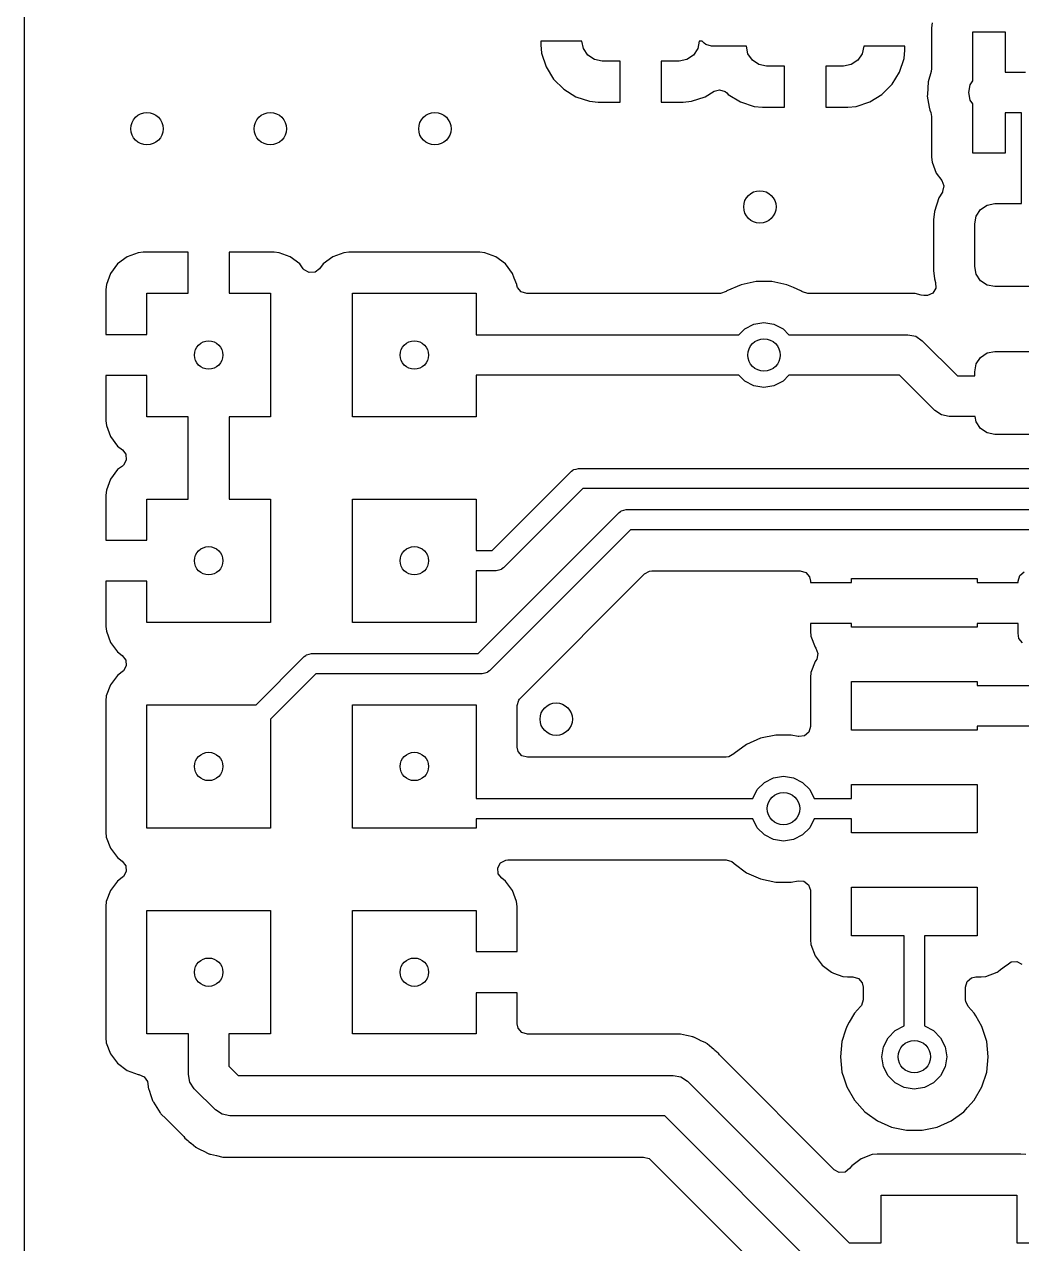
# Model space of a CAD drawing. Extents: x 6.2 to 8.58, y -5.58 to -4.
# Drawn here: x 6.2 to 6.685, y -5.282 to -4.689 of the extents above; entities that cross this region are included whole.
import ezdxf

# ---------------------------------------------------------------- set-up
doc = ezdxf.new("R2010")
doc.units = 0
doc.header["$MEASUREMENT"] = 0
doc.layers.add('BLACK', color=7, linetype='CONTINUOUS')

msp = doc.modelspace()

# ---------------------------------------------------------------- linework, layer by layer
at = {"layer": 'BLACK', "linetype": 'CONTINUOUS'}
for p, q in [((6.20041, -4.6974), (6.20041, -4.00537)), ((6.64177, -4.68854), (6.64152, -4.69092)), ((6.64152, -4.69092), (6.64152, -4.71069)), ((6.66154, -4.71677), (6.66154, -4.69283)), ((6.66154, -4.69283), (6.67728, -4.69283)), ((6.67728, -4.69283), (6.67728, -4.71252)), ((6.20041, -5.18192), (6.20041, -4.6974)), ((6.47149, -4.6974), (6.45146, -4.6974)), ((6.45146, -4.6974), (6.45146, -4.69923)), ((6.45146, -4.69923), (6.45187, -4.70332)), ((6.47221, -4.70101), (6.47149, -4.6974)), ((6.52851, -4.6974), (6.52779, -4.70101)), ((6.52988, -4.6974), (6.52851, -4.6974)), ((6.53093, -4.69845), (6.52988, -4.6974)), ((6.53175, -4.69911), (6.53093, -4.69845)), ((6.53444, -4.6999), (6.53175, -4.69911)), ((6.55149, -4.6999), (6.53444, -4.6999)), ((6.55221, -4.70351), (6.55149, -4.6999)), ((6.60851, -4.6999), (6.60779, -4.70351)), ((6.62854, -4.6999), (6.60851, -4.6999)), ((6.62854, -4.70173), (6.62854, -4.6999)), ((6.45187, -4.70332), (6.45187, -4.70332)), ((6.45187, -4.70332), (6.45407, -4.70994)), ((6.47434, -4.7042), (6.47221, -4.70101)), ((6.47753, -4.70634), (6.47434, -4.7042)), ((6.52566, -4.7042), (6.52247, -4.70634)), ((6.52779, -4.70101), (6.52566, -4.7042)), ((6.55434, -4.7067), (6.55221, -4.70351)), ((6.60779, -4.70351), (6.60566, -4.7067)), ((6.62593, -4.71244), (6.62813, -4.70582)), ((6.62813, -4.70582), (6.62854, -4.70173)), ((6.62813, -4.70582), (6.62813, -4.70582)), ((6.62854, -4.70173), (6.62854, -4.70173)), ((6.45407, -4.70994), (6.45773, -4.71588)), ((6.4813, -4.70709), (6.47753, -4.70634)), ((6.49, -4.70709), (6.4813, -4.70709)), ((6.49, -4.72709), (6.49, -4.70709)), ((6.5187, -4.70709), (6.51, -4.70709)), ((6.51, -4.70709), (6.51, -4.72709)), ((6.52247, -4.70634), (6.5187, -4.70709)), ((6.55753, -4.70884), (6.55434, -4.7067)), ((6.5613, -4.70959), (6.55753, -4.70884)), ((6.57, -4.70959), (6.5613, -4.70959)), ((6.57, -4.72959), (6.57, -4.70959)), ((6.5987, -4.70959), (6.59, -4.70959)), ((6.59, -4.70959), (6.59, -4.72959)), ((6.60247, -4.70884), (6.5987, -4.70959)), ((6.60566, -4.7067), (6.60247, -4.70884)), ((6.64152, -4.71069), (6.64131, -4.71211)), ((6.45773, -4.71588), (6.45773, -4.71588)), ((6.45773, -4.71588), (6.46266, -4.72081)), ((6.62227, -4.71838), (6.62593, -4.71244)), ((6.6398, -4.71714), (6.63944, -4.72331)), ((6.64131, -4.71211), (6.6398, -4.71714)), ((6.66032, -4.7186), (6.66154, -4.71677)), ((6.67728, -4.71252), (6.68713, -4.71252)), ((6.46266, -4.72081), (6.46266, -4.72081)), ((6.46266, -4.72081), (6.4686, -4.72447)), ((6.5314, -4.72447), (6.53575, -4.72179)), ((6.53575, -4.72179), (6.53844, -4.72106)), ((6.53844, -4.72106), (6.54111, -4.72189)), ((6.54111, -4.72189), (6.54186, -4.72251)), ((6.54186, -4.72251), (6.54266, -4.72331)), ((6.54266, -4.72331), (6.5486, -4.72697)), ((6.6114, -4.72697), (6.61734, -4.72331)), ((6.61734, -4.72331), (6.62227, -4.71838)), ((6.61734, -4.72331), (6.61734, -4.72331)), ((6.62227, -4.71838), (6.62227, -4.71838)), ((6.63944, -4.72331), (6.63939, -4.72411)), ((6.65957, -4.72236), (6.66032, -4.7186)), ((6.66032, -4.72613), (6.65957, -4.72236)), ((6.4686, -4.72447), (6.47522, -4.72667)), ((6.47522, -4.72667), (6.47522, -4.72667)), ((6.47522, -4.72667), (6.47931, -4.72709)), ((6.47931, -4.72709), (6.47931, -4.72709)), ((6.47931, -4.72709), (6.49, -4.72709)), ((6.51, -4.72709), (6.52069, -4.72709)), ((6.52069, -4.72709), (6.52478, -4.72667)), ((6.52069, -4.72709), (6.52069, -4.72709)), ((6.52478, -4.72667), (6.5314, -4.72447)), ((6.52478, -4.72667), (6.52478, -4.72667)), ((6.5486, -4.72697), (6.55522, -4.72917)), ((6.55522, -4.72917), (6.55522, -4.72917)), ((6.55522, -4.72917), (6.55931, -4.72959)), ((6.60069, -4.72959), (6.60478, -4.72917)), ((6.60478, -4.72917), (6.6114, -4.72697)), ((6.60478, -4.72917), (6.60478, -4.72917)), ((6.63939, -4.72411), (6.64036, -4.72959)), ((6.66154, -4.72795), (6.66032, -4.72613)), ((6.66154, -4.75189), (6.66154, -4.72795)), ((6.55931, -4.72959), (6.55931, -4.72959)), ((6.55931, -4.72959), (6.57, -4.72959)), ((6.59, -4.72959), (6.60069, -4.72959)), ((6.60069, -4.72959), (6.60069, -4.72959)), ((6.64036, -4.72959), (6.64061, -4.73099)), ((6.64061, -4.73099), (6.64061, -4.73099)), ((6.64061, -4.73099), (6.64111, -4.73215)), ((6.64111, -4.73215), (6.64152, -4.73412)), ((6.64152, -4.73412), (6.64152, -4.75381)), ((6.68516, -4.7322), (6.67728, -4.7322)), ((6.67728, -4.7322), (6.67728, -4.75189)), ((6.68516, -4.755), (6.68516, -4.7322)), ((6.67728, -4.75189), (6.66154, -4.75189)), ((6.64152, -4.75381), (6.64177, -4.75619)), ((6.64177, -4.75619), (6.64177, -4.75619)), ((6.64177, -4.75619), (6.64378, -4.76158)), ((6.68516, -4.7764), (6.68516, -4.755)), ((6.68516, -4.755), (6.68516, -4.755)), ((6.64378, -4.76158), (6.64378, -4.76158)), ((6.64378, -4.76158), (6.64649, -4.76519)), ((6.64674, -4.77077), (6.64503, -4.77353)), ((6.64649, -4.76519), (6.64746, -4.76781)), ((6.64687, -4.77054), (6.64674, -4.77077)), ((6.64746, -4.76781), (6.64687, -4.77054)), ((6.64503, -4.77353), (6.64284, -4.78016)), ((6.66852, -4.77715), (6.67228, -4.7764)), ((6.67228, -4.7764), (6.68516, -4.7764)), ((6.64284, -4.78016), (6.64242, -4.78425)), ((6.64284, -4.78016), (6.64284, -4.78016)), ((6.66244, -4.78624), (6.66319, -4.78247)), ((6.66319, -4.78247), (6.66532, -4.77928)), ((6.66532, -4.77928), (6.66852, -4.77715)), ((6.64242, -4.78425), (6.64242, -4.8089)), ((6.66244, -4.80691), (6.66244, -4.78624)), ((6.2557, -4.80026), (6.25032, -4.80227)), ((6.25809, -4.8), (6.2557, -4.80026)), ((6.28, -4.8), (6.25809, -4.8)), ((6.28, -4.82), (6.28, -4.8)), ((6.32191, -4.8), (6.3, -4.8)), ((6.3, -4.8), (6.3, -4.82)), ((6.3243, -4.80026), (6.32191, -4.8)), ((6.32968, -4.80227), (6.3243, -4.80026)), ((6.3557, -4.80024), (6.35031, -4.80225)), ((6.35808, -4.79998), (6.3557, -4.80024)), ((6.3557, -4.80024), (6.3557, -4.80024)), ((6.35809, -4.79998), (6.35808, -4.79998)), ((6.42191, -4.79998), (6.35809, -4.79998)), ((6.42192, -4.79998), (6.42191, -4.79998)), ((6.4243, -4.80024), (6.42192, -4.79998)), ((6.42969, -4.80225), (6.4243, -4.80024)), ((6.4243, -4.80024), (6.4243, -4.80024)), ((6.24571, -4.80571), (6.24227, -4.81032)), ((6.25032, -4.80227), (6.24571, -4.80571)), ((6.25032, -4.80227), (6.25032, -4.80227)), ((6.33429, -4.80571), (6.32968, -4.80227)), ((6.33602, -4.80802), (6.33429, -4.80571)), ((6.3457, -4.8057), (6.34396, -4.80802)), ((6.35031, -4.80225), (6.3457, -4.8057)), ((6.35031, -4.80225), (6.35031, -4.80225)), ((6.4343, -4.8057), (6.42969, -4.80225)), ((6.42969, -4.80225), (6.42969, -4.80225)), ((6.43775, -4.81031), (6.4343, -4.8057)), ((6.24227, -4.81032), (6.24026, -4.8157)), ((6.24227, -4.81032), (6.24227, -4.81032)), ((6.33648, -4.80856), (6.33602, -4.80802)), ((6.33893, -4.8099), (6.33648, -4.80856)), ((6.34172, -4.8097), (6.33893, -4.8099)), ((6.34396, -4.80802), (6.34172, -4.8097)), ((6.43862, -4.81263), (6.43775, -4.81031)), ((6.43775, -4.81031), (6.43775, -4.81031)), ((6.43775, -4.81031), (6.43775, -4.81031)), ((6.64242, -4.8089), (6.64284, -4.81299)), ((6.66319, -4.81068), (6.66244, -4.80691)), ((6.66532, -4.81387), (6.66319, -4.81068)), ((6.24026, -4.8157), (6.24, -4.81809)), ((6.24, -4.81809), (6.24, -4.84)), ((6.43976, -4.8157), (6.43862, -4.81263)), ((6.43976, -4.81571), (6.43976, -4.8157)), ((6.43976, -4.8157), (6.43976, -4.8157)), ((6.43977, -4.81573), (6.43976, -4.81571)), ((6.43983, -4.816), (6.43977, -4.81573)), ((6.43984, -4.816), (6.43983, -4.816)), ((6.44018, -4.81724), (6.43984, -4.816)), ((6.44201, -4.81935), (6.44018, -4.81724)), ((6.54889, -4.8158), (6.54202, -4.81885)), ((6.55624, -4.81423), (6.54889, -4.8158)), ((6.56376, -4.81423), (6.55624, -4.81423)), ((6.57111, -4.8158), (6.56376, -4.81423)), ((6.57431, -4.81722), (6.57111, -4.8158)), ((6.57798, -4.81885), (6.57431, -4.81722)), ((6.64349, -4.81747), (6.64206, -4.81987)), ((6.64284, -4.81299), (6.6434, -4.81468)), ((6.6434, -4.81468), (6.64349, -4.81747)), ((6.66852, -4.816), (6.66532, -4.81387)), ((6.67228, -4.81675), (6.66852, -4.816)), ((6.70772, -4.81675), (6.67228, -4.81675)), ((6.26, -4.84), (6.26, -4.82)), ((6.26, -4.82), (6.28, -4.82)), ((6.3, -4.82), (6.32, -4.82)), ((6.32, -4.82), (6.32, -4.88)), ((6.36, -4.88), (6.36, -4.82)), ((6.36, -4.82), (6.42, -4.82)), ((6.42, -4.82), (6.42, -4.84016)), ((6.4447, -4.82014), (6.44201, -4.81935)), ((6.53864, -4.82014), (6.4447, -4.82014)), ((6.53892, -4.82013), (6.53864, -4.82014)), ((6.54155, -4.81919), (6.53892, -4.82013)), ((6.54202, -4.81885), (6.54155, -4.81919)), ((6.57845, -4.81919), (6.57798, -4.81885)), ((6.57868, -4.81935), (6.57845, -4.81919)), ((6.58136, -4.82014), (6.57868, -4.81935)), ((6.62953, -4.82014), (6.58136, -4.82014)), ((6.6296, -4.82014), (6.62953, -4.82014)), ((6.63262, -4.82005), (6.6296, -4.82014)), ((6.63291, -4.82007), (6.63262, -4.82005)), ((6.6332, -4.8201), (6.63291, -4.82007)), ((6.63291, -4.82007), (6.63291, -4.82007)), ((6.63349, -4.82014), (6.6332, -4.8201)), ((6.6332, -4.8201), (6.6332, -4.8201)), ((6.63643, -4.82083), (6.63349, -4.82014)), ((6.6365, -4.82085), (6.63643, -4.82083)), ((6.63769, -4.82109), (6.6365, -4.82085)), ((6.63956, -4.82112), (6.63769, -4.82109)), ((6.64206, -4.81987), (6.63956, -4.82112)), ((6.55074, -4.83726), (6.55513, -4.83502)), ((6.55513, -4.83502), (6.56, -4.83425)), ((6.56, -4.83425), (6.56487, -4.83502)), ((6.56487, -4.83502), (6.56926, -4.83726)), ((6.24, -4.84), (6.26, -4.84)), ((6.42, -4.84016), (6.43969, -4.84016)), ((6.43969, -4.84016), (6.54785, -4.84016)), ((6.54785, -4.84016), (6.55074, -4.83726)), ((6.56926, -4.83726), (6.57215, -4.84016)), ((6.57215, -4.84016), (6.63, -4.84016)), ((6.63, -4.84016), (6.63377, -4.84091)), ((6.63377, -4.84091), (6.63696, -4.84304)), ((6.63696, -4.84304), (6.65408, -4.86016)), ((6.66319, -4.85432), (6.66532, -4.85113)), ((6.66532, -4.85113), (6.66852, -4.849)), ((6.66852, -4.849), (6.67228, -4.84825)), ((6.67228, -4.84825), (6.70772, -4.84825)), ((6.43969, -4.85984), (6.42, -4.85984)), ((6.42, -4.85984), (6.42, -4.88)), ((6.54785, -4.85984), (6.43969, -4.85984)), ((6.55074, -4.86274), (6.54785, -4.85984)), ((6.57215, -4.85984), (6.56926, -4.86274)), ((6.62592, -4.85984), (6.57215, -4.85984)), ((6.64304, -4.87696), (6.62592, -4.85984)), ((6.66244, -4.85809), (6.66319, -4.85432)), ((6.66244, -4.86016), (6.66244, -4.85809)), ((6.24, -4.86), (6.24, -4.88191)), ((6.26, -4.86), (6.24, -4.86)), ((6.26, -4.88), (6.26, -4.86)), ((6.55513, -4.86498), (6.55074, -4.86274)), ((6.56, -4.86575), (6.55513, -4.86498)), ((6.56487, -4.86498), (6.56, -4.86575)), ((6.56926, -4.86274), (6.56487, -4.86498)), ((6.65408, -4.86016), (6.66244, -4.86016)), ((6.64623, -4.87909), (6.64304, -4.87696)), ((6.64304, -4.87696), (6.64304, -4.87696)), ((6.24, -4.88191), (6.24026, -4.88429)), ((6.28, -4.88), (6.26, -4.88)), ((6.28, -4.92), (6.28, -4.88)), ((6.32, -4.88), (6.3, -4.88)), ((6.3, -4.88), (6.3, -4.92)), ((6.42, -4.88), (6.36, -4.88)), ((6.65, -4.87984), (6.64623, -4.87909)), ((6.66266, -4.87984), (6.65, -4.87984)), ((6.66319, -4.88253), (6.66266, -4.87984)), ((6.66532, -4.88572), (6.66319, -4.88253)), ((6.24026, -4.88429), (6.24227, -4.88968)), ((6.66852, -4.88785), (6.66532, -4.88572)), ((6.67228, -4.8886), (6.66852, -4.88785)), ((6.70772, -4.8886), (6.67228, -4.8886)), ((6.24227, -4.88968), (6.24227, -4.88968)), ((6.24227, -4.88968), (6.24571, -4.89429)), ((6.24571, -4.89429), (6.24804, -4.89603)), ((6.24804, -4.89603), (6.24971, -4.89827)), ((6.24991, -4.90105), (6.24857, -4.90351)), ((6.24971, -4.89827), (6.24991, -4.90105)), ((6.24571, -4.90571), (6.24227, -4.91032)), ((6.24804, -4.90397), (6.24571, -4.90571)), ((6.24857, -4.90351), (6.24804, -4.90397)), ((6.4278, -4.94508), (6.46636, -4.90652)), ((6.46636, -4.90652), (6.46707, -4.90599)), ((6.46707, -4.90599), (6.46718, -4.90586)), ((6.46718, -4.90586), (6.46728, -4.90583)), ((6.46728, -4.90583), (6.46748, -4.90568)), ((6.46748, -4.90568), (6.46867, -4.90542)), ((6.46867, -4.90542), (6.46984, -4.90508)), ((6.46984, -4.90508), (6.74484, -4.90508)), ((6.24227, -4.91032), (6.24026, -4.9157)), ((6.24227, -4.91032), (6.24227, -4.91032)), ((6.24026, -4.9157), (6.24, -4.91809)), ((6.24, -4.91809), (6.24, -4.94)), ((6.47188, -4.91492), (6.43332, -4.95348)), ((6.74281, -4.91492), (6.47188, -4.91492)), ((6.26, -4.94), (6.26, -4.92)), ((6.26, -4.92), (6.28, -4.92)), ((6.3, -4.92), (6.32, -4.92)), ((6.32, -4.92), (6.32, -4.98)), ((6.36, -4.98), (6.36, -4.92)), ((6.36, -4.92), (6.42, -4.92)), ((6.42, -4.92), (6.42, -4.94508)), ((6.49186, -4.92542), (6.49303, -4.92508)), ((6.49303, -4.92508), (6.71484, -4.92508)), ((6.42099, -4.99508), (6.48955, -4.92652)), ((6.48955, -4.92652), (6.49026, -4.92599)), ((6.49026, -4.92599), (6.49037, -4.92586)), ((6.49037, -4.92586), (6.49047, -4.92583)), ((6.49047, -4.92583), (6.49067, -4.92568)), ((6.49067, -4.92568), (6.49186, -4.92542)), ((6.49507, -4.93492), (6.42651, -5.00348)), ((6.71281, -4.93492), (6.49507, -4.93492)), ((6.24, -4.94), (6.26, -4.94)), ((6.42, -4.94508), (6.4278, -4.94508)), ((6.43101, -4.95458), (6.42984, -4.95492)), ((6.4322, -4.95432), (6.43101, -4.95458)), ((6.4324, -4.95417), (6.4322, -4.95432)), ((6.4325, -4.95414), (6.4324, -4.95417)), ((6.43262, -4.95401), (6.4325, -4.95414)), ((6.43332, -4.95348), (6.43262, -4.95401)), ((6.26, -4.96), (6.24, -4.96)), ((6.24, -4.96), (6.24, -4.98191)), ((6.26, -4.98), (6.26, -4.96)), ((6.42984, -4.95492), (6.42, -4.95492)), ((6.42, -4.95492), (6.42, -4.98)), ((6.44158, -5.01672), (6.50191, -4.95639)), ((6.50191, -4.95639), (6.50436, -4.95505)), ((6.50436, -4.95505), (6.50542, -4.95494)), ((6.50542, -4.95494), (6.57763, -4.95494)), ((6.57763, -4.95494), (6.58031, -4.95573)), ((6.58031, -4.95573), (6.58214, -4.95784)), ((6.58214, -4.95784), (6.58259, -4.9599)), ((6.58259, -4.9599), (6.58259, -4.9605)), ((6.58259, -4.9605), (6.60259, -4.9605)), ((6.60259, -4.9605), (6.60259, -4.95869)), ((6.60259, -4.95869), (6.66361, -4.95869)), ((6.66361, -4.95869), (6.66361, -4.9605)), ((6.66361, -4.9605), (6.68361, -4.9605)), ((6.68361, -4.9599), (6.6844, -4.95722)), ((6.68361, -4.9605), (6.68361, -4.9599)), ((6.6844, -4.95722), (6.68651, -4.95539)), ((6.24, -4.98191), (6.24026, -4.98429)), ((6.24026, -4.98429), (6.24227, -4.98968)), ((6.32, -4.98), (6.26, -4.98)), ((6.42, -4.98), (6.36, -4.98)), ((6.60259, -4.9805), (6.58259, -4.9805)), ((6.58259, -4.9805), (6.58259, -4.98422)), ((6.58259, -4.98422), (6.58285, -4.98661)), ((6.60259, -4.98231), (6.60259, -4.9805)), ((6.66361, -4.98231), (6.60259, -4.98231)), ((6.68361, -4.9805), (6.66361, -4.9805)), ((6.66361, -4.9805), (6.66361, -4.98231)), ((6.68351, -4.98515), (6.68361, -4.98422)), ((6.68361, -4.98422), (6.68361, -4.9805)), ((6.68361, -4.98422), (6.68361, -4.98422)), ((6.24227, -4.98968), (6.24227, -4.98968)), ((6.24227, -4.98968), (6.24571, -4.99429)), ((6.58285, -4.98661), (6.58485, -4.99199)), ((6.68393, -4.98774), (6.68351, -4.98515)), ((6.68576, -4.98985), (6.68393, -4.98774)), ((6.24571, -4.99429), (6.24802, -4.99602)), ((6.24802, -4.99602), (6.2497, -4.99825)), ((6.33652, -4.99652), (6.33722, -4.99599)), ((6.33722, -4.99599), (6.33734, -4.99586)), ((6.33734, -4.99586), (6.33744, -4.99583)), ((6.33744, -4.99583), (6.33764, -4.99568)), ((6.33764, -4.99568), (6.33883, -4.99542)), ((6.33883, -4.99542), (6.34, -4.99508)), ((6.34, -4.99508), (6.42099, -4.99508)), ((6.58485, -4.99199), (6.58485, -4.99199)), ((6.58485, -4.99199), (6.58524, -4.99251)), ((6.58524, -4.99251), (6.58622, -4.99513)), ((6.58622, -4.99513), (6.58562, -4.99786)), ((6.2499, -5.00104), (6.24856, -5.0035)), ((6.2497, -4.99825), (6.2499, -5.00104)), ((6.31304, -5.02), (6.33652, -4.99652)), ((6.58484, -4.999), (6.58283, -5.00439)), ((6.58524, -4.99846), (6.58484, -4.999)), ((6.58484, -4.999), (6.58484, -4.999)), ((6.58562, -4.99786), (6.58524, -4.99846)), ((6.2457, -5.0057), (6.24225, -5.01031)), ((6.24802, -5.00396), (6.2457, -5.0057)), ((6.24856, -5.0035), (6.24802, -5.00396)), ((6.34204, -5.00492), (6.32, -5.02696)), ((6.42303, -5.00492), (6.34204, -5.00492)), ((6.4242, -5.00458), (6.42303, -5.00492)), ((6.42539, -5.00432), (6.4242, -5.00458)), ((6.42559, -5.00417), (6.42539, -5.00432)), ((6.42569, -5.00414), (6.42559, -5.00417)), ((6.42581, -5.00401), (6.42569, -5.00414)), ((6.42651, -5.00348), (6.42581, -5.00401)), ((6.58283, -5.00439), (6.58257, -5.00677)), ((6.58257, -5.00677), (6.58257, -5.03059)), ((6.58283, -5.00439), (6.58283, -5.00439)), ((6.24225, -5.01031), (6.24024, -5.0157)), ((6.24225, -5.01031), (6.24225, -5.01031)), ((6.60259, -5.03231), (6.60259, -5.00869)), ((6.60259, -5.00869), (6.66361, -5.00869)), ((6.66361, -5.00869), (6.66361, -5.01066)), ((6.66361, -5.01066), (6.6833, -5.01066)), ((6.6833, -5.01066), (6.6955, -5.01066)), ((6.24024, -5.0157), (6.23998, -5.01808)), ((6.23998, -5.01808), (6.23998, -5.08192)), ((6.24024, -5.0157), (6.24024, -5.0157)), ((6.44002, -5.02038), (6.44081, -5.0177)), ((6.44081, -5.0177), (6.44116, -5.01722)), ((6.44116, -5.01722), (6.44143, -5.01689)), ((6.44143, -5.01689), (6.44158, -5.01672)), ((6.26, -5.08), (6.26, -5.02)), ((6.26, -5.02), (6.31304, -5.02)), ((6.36, -5.08), (6.36, -5.02)), ((6.36, -5.02), (6.42, -5.02)), ((6.42, -5.02), (6.42, -5.06558)), ((6.44002, -5.0406), (6.44002, -5.02038)), ((6.32, -5.02696), (6.32, -5.08)), ((6.58257, -5.03059), (6.58178, -5.03327)), ((6.6833, -5.03034), (6.66361, -5.03034)), ((6.66361, -5.03034), (6.66361, -5.03231)), ((6.69143, -5.03034), (6.6833, -5.03034)), ((6.55839, -5.0363), (6.55152, -5.03935)), ((6.56574, -5.03473), (6.55839, -5.0363)), ((6.57326, -5.03473), (6.56574, -5.03473)), ((6.57658, -5.03544), (6.57326, -5.03473)), ((6.57326, -5.03473), (6.57326, -5.03473)), ((6.5769, -5.0355), (6.57658, -5.03544)), ((6.57967, -5.0351), (6.5769, -5.0355)), ((6.58178, -5.03327), (6.57967, -5.0351)), ((6.66361, -5.03231), (6.60259, -5.03231)), ((6.44047, -5.04266), (6.44002, -5.0406)), ((6.4423, -5.04477), (6.44047, -5.04266)), ((6.55152, -5.03935), (6.54543, -5.04377)), ((6.44498, -5.04556), (6.4423, -5.04477)), ((6.54162, -5.04556), (6.44498, -5.04556)), ((6.54292, -5.04538), (6.54162, -5.04556)), ((6.5453, -5.04392), (6.54292, -5.04538)), ((6.54543, -5.04377), (6.5453, -5.04392)), ((6.56463, -5.05552), (6.5695, -5.05475)), ((6.5695, -5.05475), (6.57437, -5.05552)), ((6.55455, -5.06558), (6.55676, -5.06124)), ((6.55676, -5.06124), (6.56024, -5.05776)), ((6.56024, -5.05776), (6.56463, -5.05552)), ((6.57437, -5.05552), (6.57876, -5.05776)), ((6.57876, -5.05776), (6.58224, -5.06124)), ((6.58224, -5.06124), (6.58445, -5.06558)), ((6.60259, -5.06558), (6.60259, -5.05869)), ((6.60259, -5.05869), (6.66361, -5.05869)), ((6.66361, -5.05869), (6.66361, -5.08231)), ((6.42, -5.06558), (6.55455, -5.06558)), ((6.58445, -5.06558), (6.60259, -5.06558)), ((6.55455, -5.07542), (6.42, -5.07542)), ((6.42, -5.07542), (6.42, -5.08)), ((6.55676, -5.07976), (6.55455, -5.07542)), ((6.58445, -5.07542), (6.58224, -5.07976)), ((6.60259, -5.07542), (6.58445, -5.07542)), ((6.60259, -5.08231), (6.60259, -5.07542)), ((6.23998, -5.08192), (6.24024, -5.0843)), ((6.24024, -5.0843), (6.24024, -5.0843)), ((6.24024, -5.0843), (6.24225, -5.08969)), ((6.32, -5.08), (6.26, -5.08)), ((6.42, -5.08), (6.36, -5.08)), ((6.56024, -5.08324), (6.55676, -5.07976)), ((6.56463, -5.08548), (6.56024, -5.08324)), ((6.57876, -5.08324), (6.57437, -5.08548)), ((6.58224, -5.07976), (6.57876, -5.08324)), ((6.66361, -5.08231), (6.60259, -5.08231)), ((6.24225, -5.08969), (6.24225, -5.08969)), ((6.24225, -5.08969), (6.2457, -5.0943)), ((6.5695, -5.08625), (6.56463, -5.08548)), ((6.57437, -5.08548), (6.5695, -5.08625)), ((6.2457, -5.0943), (6.24801, -5.09603)), ((6.24801, -5.09603), (6.24968, -5.09827)), ((6.43062, -5.09935), (6.43196, -5.09689)), ((6.43196, -5.09689), (6.43442, -5.09555)), ((6.43442, -5.09555), (6.43547, -5.09544)), ((6.43547, -5.09544), (6.54162, -5.09544)), ((6.54162, -5.09544), (6.5443, -5.09623)), ((6.5443, -5.09623), (6.5453, -5.09708)), ((6.24988, -5.10105), (6.24854, -5.10351)), ((6.24968, -5.09827), (6.24988, -5.10105)), ((6.43082, -5.10214), (6.43062, -5.09935)), ((6.4325, -5.10437), (6.43082, -5.10214)), ((6.5453, -5.09708), (6.54543, -5.09723)), ((6.54543, -5.09723), (6.55152, -5.10165)), ((6.55152, -5.10165), (6.55839, -5.1047)), ((6.2457, -5.1057), (6.24225, -5.11031)), ((6.24801, -5.10397), (6.2457, -5.1057)), ((6.24854, -5.10351), (6.24801, -5.10397)), ((6.43429, -5.10571), (6.4325, -5.10437)), ((6.43773, -5.11032), (6.43429, -5.10571)), ((6.55839, -5.1047), (6.56574, -5.10627)), ((6.56574, -5.10627), (6.57326, -5.10627)), ((6.57326, -5.10627), (6.57658, -5.10556)), ((6.57658, -5.10556), (6.57936, -5.10578)), ((6.57936, -5.10578), (6.58159, -5.10746)), ((6.58159, -5.10746), (6.58256, -5.11008)), ((6.60259, -5.13231), (6.60259, -5.10869)), ((6.60259, -5.10869), (6.66361, -5.10869)), ((6.66361, -5.10869), (6.66361, -5.13231)), ((6.24225, -5.11031), (6.24024, -5.1157)), ((6.24225, -5.11031), (6.24225, -5.11031)), ((6.43974, -5.1157), (6.43773, -5.11032)), ((6.43773, -5.11032), (6.43773, -5.11032)), ((6.58256, -5.11008), (6.58257, -5.11041)), ((6.58257, -5.11041), (6.58257, -5.13423)), ((6.24024, -5.1157), (6.23998, -5.11808)), ((6.23998, -5.11808), (6.23998, -5.18192)), ((6.24024, -5.1157), (6.24024, -5.1157)), ((6.26, -5.18), (6.26, -5.12)), ((6.26, -5.12), (6.32, -5.12)), ((6.32, -5.12), (6.32, -5.18)), ((6.36, -5.18), (6.36, -5.12)), ((6.36, -5.12), (6.42, -5.12)), ((6.42, -5.12), (6.42, -5.14)), ((6.44, -5.11809), (6.43974, -5.1157)), ((6.44, -5.14), (6.44, -5.11809)), ((6.44, -5.11809), (6.44, -5.11809)), ((6.62818, -5.13231), (6.60259, -5.13231)), ((6.62818, -5.1469), (6.62818, -5.13231)), ((6.66361, -5.13231), (6.63802, -5.13231)), ((6.63802, -5.13231), (6.63802, -5.1469)), ((6.58257, -5.13423), (6.58257, -5.13423)), ((6.58257, -5.13423), (6.58283, -5.13661)), ((6.58283, -5.13661), (6.58283, -5.13661)), ((6.58283, -5.13661), (6.58484, -5.142)), ((6.42, -5.14), (6.44, -5.14)), ((6.58484, -5.142), (6.58484, -5.142)), ((6.58484, -5.142), (6.58829, -5.14661)), ((6.58829, -5.14661), (6.5929, -5.15006)), ((6.5929, -5.15006), (6.5929, -5.15006)), ((6.5929, -5.15006), (6.5929, -5.15006)), ((6.5929, -5.15006), (6.59387, -5.15043)), ((6.62818, -5.17615), (6.62818, -5.1469)), ((6.62818, -5.1469), (6.62818, -5.1469)), ((6.63802, -5.1469), (6.63802, -5.17615)), ((6.66791, -5.15207), (6.67331, -5.15006)), ((6.67331, -5.15006), (6.67385, -5.14966)), ((6.67385, -5.14966), (6.67506, -5.14875)), ((6.67506, -5.14875), (6.67791, -5.14661)), ((6.67791, -5.14661), (6.67817, -5.14636)), ((6.67791, -5.14661), (6.67791, -5.14661)), ((6.67791, -5.14661), (6.67791, -5.14661)), ((6.67817, -5.14636), (6.67821, -5.14641)), ((6.67821, -5.14641), (6.68013, -5.14497)), ((6.68013, -5.14497), (6.68292, -5.14477)), ((6.68292, -5.14477), (6.68537, -5.14611)), ((6.59387, -5.15043), (6.59829, -5.15207)), ((6.59829, -5.15207), (6.59829, -5.15207)), ((6.59829, -5.15207), (6.60067, -5.15233)), ((6.60067, -5.15233), (6.60067, -5.15233)), ((6.60067, -5.15233), (6.60067, -5.15233)), ((6.60067, -5.15233), (6.6032, -5.15233)), ((6.6032, -5.15233), (6.60588, -5.15312)), ((6.60588, -5.15312), (6.60771, -5.15523)), ((6.60771, -5.15523), (6.60816, -5.15729)), ((6.65804, -5.15729), (6.65883, -5.15461)), ((6.65883, -5.15461), (6.66094, -5.15278)), ((6.66094, -5.15278), (6.663, -5.15233)), ((6.663, -5.15233), (6.66553, -5.15233)), ((6.66553, -5.15233), (6.66791, -5.15207)), ((6.66553, -5.15233), (6.66553, -5.15233)), ((6.66553, -5.15233), (6.66553, -5.15233)), ((6.66553, -5.15233), (6.66553, -5.15233)), ((6.66791, -5.15207), (6.66791, -5.15207)), ((6.66791, -5.15207), (6.66791, -5.15207)), ((6.44, -5.16), (6.42, -5.16)), ((6.42, -5.16), (6.42, -5.18)), ((6.44, -5.17518), (6.44, -5.16)), ((6.60816, -5.15729), (6.60816, -5.16344)), ((6.65804, -5.16344), (6.65804, -5.15729)), ((6.60689, -5.16676), (6.604, -5.16996)), ((6.60737, -5.16612), (6.60689, -5.16676)), ((6.60816, -5.16344), (6.60737, -5.16612)), ((6.65811, -5.16424), (6.65804, -5.16344)), ((6.65932, -5.16676), (6.65811, -5.16424)), ((6.6622, -5.16996), (6.65932, -5.16676)), ((6.604, -5.16996), (6.60149, -5.17431)), ((6.66294, -5.17125), (6.6622, -5.16996)), ((6.6622, -5.16996), (6.6622, -5.16996)), ((6.6622, -5.16996), (6.6622, -5.16996)), ((6.66596, -5.17647), (6.66294, -5.17125)), ((6.44045, -5.17724), (6.44, -5.17518)), ((6.44228, -5.17935), (6.44045, -5.17724)), ((6.44496, -5.18014), (6.44228, -5.17935)), ((6.5997, -5.17814), (6.59792, -5.18362)), ((6.60025, -5.17647), (6.5997, -5.17814)), ((6.60149, -5.17431), (6.60025, -5.17647)), ((6.62036, -5.18184), (6.62384, -5.17836)), ((6.62384, -5.17836), (6.62818, -5.17615)), ((6.63802, -5.17615), (6.64236, -5.17836)), ((6.64236, -5.17836), (6.64584, -5.18184)), ((6.66828, -5.18362), (6.66596, -5.17647)), ((6.20041, -5.5035), (6.20041, -5.18192)), ((6.23998, -5.18192), (6.24024, -5.1843)), ((6.24024, -5.1843), (6.24024, -5.1843)), ((6.24024, -5.1843), (6.24225, -5.18969)), ((6.28016, -5.18), (6.26, -5.18)), ((6.28016, -5.19968), (6.28016, -5.18)), ((6.32, -5.18), (6.29984, -5.18)), ((6.29984, -5.18), (6.29984, -5.19561)), ((6.42, -5.18), (6.36, -5.18)), ((6.51541, -5.18014), (6.44496, -5.18014)), ((6.51548, -5.18014), (6.51541, -5.18014)), ((6.5185, -5.18005), (6.51548, -5.18014)), ((6.51879, -5.18007), (6.5185, -5.18005)), ((6.51909, -5.1801), (6.51879, -5.18007)), ((6.51879, -5.18007), (6.51879, -5.18007)), ((6.51937, -5.18014), (6.51909, -5.1801)), ((6.51909, -5.1801), (6.51909, -5.1801)), ((6.52231, -5.18083), (6.51937, -5.18014)), ((6.52238, -5.18085), (6.52231, -5.18083)), ((6.52534, -5.18146), (6.52238, -5.18085)), ((6.52561, -5.18155), (6.52534, -5.18146)), ((6.52589, -5.18165), (6.52561, -5.18155)), ((6.52561, -5.18155), (6.52561, -5.18155)), ((6.52616, -5.18175), (6.52589, -5.18165)), ((6.52589, -5.18165), (6.52589, -5.18165)), ((6.52886, -5.1831), (6.52616, -5.18175)), ((6.52616, -5.18175), (6.52616, -5.18175)), ((6.52616, -5.18175), (6.52616, -5.18175)), ((6.52893, -5.18313), (6.52886, -5.1831)), ((6.53167, -5.18441), (6.52893, -5.18313)), ((6.53191, -5.18456), (6.53167, -5.18441)), ((6.53216, -5.18472), (6.53191, -5.18456)), ((6.53191, -5.18456), (6.53191, -5.18456)), ((6.5324, -5.18488), (6.53216, -5.18472)), ((6.53216, -5.18472), (6.53216, -5.18472)), ((6.53472, -5.18682), (6.5324, -5.18488)), ((6.59792, -5.18362), (6.59714, -5.1911)), ((6.61812, -5.18623), (6.62036, -5.18184)), ((6.64584, -5.18184), (6.64808, -5.18623)), ((6.66907, -5.1911), (6.66828, -5.18362)), ((6.24225, -5.18969), (6.24225, -5.18969)), ((6.24225, -5.18969), (6.2457, -5.1943)), ((6.53477, -5.18687), (6.53472, -5.18682)), ((6.53539, -5.18736), (6.53477, -5.18687)), ((6.53577, -5.18765), (6.53539, -5.18736)), ((6.536, -5.18789), (6.53577, -5.18765)), ((6.53577, -5.18765), (6.53577, -5.18765)), ((6.53616, -5.18803), (6.536, -5.18789)), ((6.53775, -5.18937), (6.53616, -5.18803)), ((6.53805, -5.18976), (6.53775, -5.18937)), ((6.53775, -5.18937), (6.53775, -5.18937)), ((6.53832, -5.19013), (6.53805, -5.18976)), ((6.53879, -5.19068), (6.53832, -5.19013)), ((6.59416, -5.24605), (6.53879, -5.19068)), ((6.59714, -5.1911), (6.59792, -5.19858)), ((6.61735, -5.1911), (6.61812, -5.18623)), ((6.61812, -5.19597), (6.61735, -5.1911)), ((6.64808, -5.18623), (6.64885, -5.1911)), ((6.64885, -5.1911), (6.64808, -5.19597)), ((6.66828, -5.19858), (6.66907, -5.1911)), ((6.2457, -5.1943), (6.25031, -5.19775)), ((6.25031, -5.19775), (6.25031, -5.19775)), ((6.25031, -5.19775), (6.25031, -5.19775)), ((6.25031, -5.19775), (6.2557, -5.19976)), ((6.29984, -5.19561), (6.30439, -5.20016)), ((6.62036, -5.20036), (6.61812, -5.19597)), ((6.64808, -5.19597), (6.64584, -5.20036)), ((6.2557, -5.19976), (6.25602, -5.1998)), ((6.25602, -5.1998), (6.2586, -5.20087)), ((6.2586, -5.20087), (6.26019, -5.20316)), ((6.26019, -5.20316), (6.26043, -5.2043)), ((6.28016, -5.19969), (6.28016, -5.19968)), ((6.28091, -5.20345), (6.28016, -5.19969)), ((6.28304, -5.20664), (6.28091, -5.20345)), ((6.30439, -5.20016), (6.51588, -5.20016)), ((6.51588, -5.20016), (6.51965, -5.20091)), ((6.51965, -5.20091), (6.52284, -5.20304)), ((6.52284, -5.20304), (6.60138, -5.28157)), ((6.59792, -5.19858), (6.59885, -5.20142)), ((6.59885, -5.20142), (6.60025, -5.20573)), ((6.62384, -5.20384), (6.62036, -5.20036)), ((6.64584, -5.20036), (6.64236, -5.20384)), ((6.66596, -5.20573), (6.66828, -5.19858)), ((6.26043, -5.2043), (6.26056, -5.20576)), ((6.26056, -5.20576), (6.26061, -5.20605)), ((6.26061, -5.20605), (6.26061, -5.20605)), ((6.26061, -5.20605), (6.26068, -5.20634)), ((6.26068, -5.20634), (6.26068, -5.20634)), ((6.26068, -5.20634), (6.26074, -5.20662)), ((6.26074, -5.20662), (6.26119, -5.20784)), ((6.26119, -5.20784), (6.26178, -5.20946)), ((6.26178, -5.20946), (6.2618, -5.20952)), ((6.2618, -5.20952), (6.26275, -5.21239)), ((6.29336, -5.21696), (6.28304, -5.20664)), ((6.60025, -5.20573), (6.60028, -5.20578)), ((6.60028, -5.20578), (6.604, -5.21224)), ((6.62823, -5.20608), (6.62384, -5.20384)), ((6.6331, -5.20685), (6.62823, -5.20608)), ((6.63797, -5.20608), (6.6331, -5.20685)), ((6.64236, -5.20384), (6.63797, -5.20608)), ((6.6622, -5.21224), (6.66596, -5.20573)), ((6.26275, -5.21239), (6.26287, -5.21265)), ((6.26287, -5.21265), (6.26287, -5.21265)), ((6.26287, -5.21265), (6.263, -5.21292)), ((6.263, -5.21292), (6.263, -5.21292)), ((6.263, -5.21292), (6.26313, -5.21318)), ((6.26313, -5.21318), (6.26479, -5.2157)), ((6.604, -5.21224), (6.604, -5.21224)), ((6.604, -5.21224), (6.60904, -5.21783)), ((6.65902, -5.21576), (6.6622, -5.21224)), ((6.6622, -5.21224), (6.6622, -5.21224)), ((6.6622, -5.21224), (6.6622, -5.21224)), ((6.26479, -5.2157), (6.26483, -5.21576)), ((6.26483, -5.21576), (6.26642, -5.21833)), ((6.26642, -5.21833), (6.26642, -5.21833)), ((6.26642, -5.21833), (6.2666, -5.21856)), ((6.2666, -5.21856), (6.26659, -5.21856)), ((6.26659, -5.21856), (6.26678, -5.21879)), ((6.26678, -5.21879), (6.26678, -5.21879)), ((6.26678, -5.21879), (6.26697, -5.21901)), ((6.26697, -5.21901), (6.26917, -5.22108)), ((6.26917, -5.22108), (6.26922, -5.22113)), ((6.26922, -5.22113), (6.27741, -5.22932)), ((6.29655, -5.21909), (6.29336, -5.21696)), ((6.30031, -5.21984), (6.29655, -5.21909)), ((6.5118, -5.21984), (6.30031, -5.21984)), ((6.59034, -5.29838), (6.5118, -5.21984)), ((6.60904, -5.21783), (6.61016, -5.21864)), ((6.61016, -5.21864), (6.61512, -5.22225)), ((6.65108, -5.22225), (6.65717, -5.21783)), ((6.65717, -5.21783), (6.65902, -5.21576)), ((6.61512, -5.22225), (6.62199, -5.22531)), ((6.62199, -5.22531), (6.62934, -5.22687)), ((6.62934, -5.22687), (6.63686, -5.22687)), ((6.63686, -5.22687), (6.64421, -5.22531)), ((6.64421, -5.22531), (6.65108, -5.22225)), ((6.27741, -5.22932), (6.27788, -5.22987)), ((6.27788, -5.22987), (6.27845, -5.23063)), ((6.27845, -5.23063), (6.27984, -5.2318)), ((6.27984, -5.2318), (6.28004, -5.23197)), ((6.28004, -5.23197), (6.2802, -5.23211)), ((6.2802, -5.23211), (6.28043, -5.23235)), ((6.28043, -5.23235), (6.28043, -5.23235)), ((6.28043, -5.23235), (6.28142, -5.23313)), ((6.28142, -5.23313), (6.28148, -5.23318)), ((6.28148, -5.23318), (6.28379, -5.23512)), ((6.28379, -5.23512), (6.28404, -5.23528)), ((6.28404, -5.23528), (6.28403, -5.23528)), ((6.28403, -5.23528), (6.28428, -5.23544)), ((6.28428, -5.23544), (6.28429, -5.23544)), ((6.28429, -5.23544), (6.28453, -5.23559)), ((6.28453, -5.23559), (6.28453, -5.23559)), ((6.28453, -5.23559), (6.28615, -5.23635)), ((6.28615, -5.23635), (6.28727, -5.23687)), ((6.28727, -5.23687), (6.28733, -5.2369)), ((6.28733, -5.2369), (6.29003, -5.23825)), ((6.29003, -5.23825), (6.29003, -5.23825)), ((6.29003, -5.23825), (6.2903, -5.23835)), ((6.2903, -5.23835), (6.2903, -5.23835)), ((6.2903, -5.23835), (6.29058, -5.23845)), ((6.29058, -5.23845), (6.29058, -5.23845)), ((6.29058, -5.23845), (6.29086, -5.23854)), ((6.29086, -5.23854), (6.29086, -5.23854)), ((6.29086, -5.23854), (6.29086, -5.23854)), ((6.29086, -5.23854), (6.29382, -5.23915)), ((6.29382, -5.23915), (6.29389, -5.23917)), ((6.29389, -5.23917), (6.29682, -5.23986)), ((6.61268, -5.23865), (6.60729, -5.24067)), ((6.61269, -5.23865), (6.61268, -5.23865)), ((6.61507, -5.2384), (6.61269, -5.23865)), ((6.6849, -5.2384), (6.61507, -5.2384)), ((6.61507, -5.2384), (6.61507, -5.2384)), ((6.68728, -5.23865), (6.6849, -5.2384)), ((6.6849, -5.2384), (6.6849, -5.2384)), ((6.29682, -5.23986), (6.29682, -5.23986)), ((6.29682, -5.23986), (6.29711, -5.2399)), ((6.29711, -5.2399), (6.29711, -5.2399)), ((6.29711, -5.2399), (6.29741, -5.23993)), ((6.29741, -5.23993), (6.29741, -5.23993)), ((6.29741, -5.23993), (6.29769, -5.23995)), ((6.29769, -5.23995), (6.29953, -5.2399)), ((6.29769, -5.23995), (6.29769, -5.23995)), ((6.29953, -5.2399), (6.30072, -5.23986)), ((6.30072, -5.23986), (6.30079, -5.23986)), ((6.30079, -5.23986), (6.50146, -5.23986)), ((6.50146, -5.23986), (6.50414, -5.24065)), ((6.50414, -5.24065), (6.50497, -5.24132)), ((6.50497, -5.24132), (6.57439, -5.31074)), ((6.60268, -5.24412), (6.60164, -5.24551)), ((6.60729, -5.24067), (6.60268, -5.24412)), ((6.60729, -5.24067), (6.60729, -5.24067)), ((6.59661, -5.24739), (6.59416, -5.24605)), ((6.5994, -5.24719), (6.59661, -5.24739)), ((6.60164, -5.24551), (6.5994, -5.24719)), ((6.61698, -5.28157), (6.61698, -5.25842)), ((6.61698, -5.25842), (6.68298, -5.25842)), ((6.68298, -5.25842), (6.68298, -5.28157)), ((6.60138, -5.28157), (6.61698, -5.28157)), ((6.68298, -5.28157), (6.86502, -5.28157))]:
    msp.add_line(p, q, dxfattribs=at)
at = {"layer": 'BLACK'}
for centre, radius in [((6.26, -4.74), 0.00787), ((6.32, -4.74), 0.00787), ((6.4, -4.74), 0.00787), ((6.558, -4.778), 0.00787), ((6.56, -4.85), 0.00787), ((6.29, -4.85), 0.00689), ((6.39, -4.85), 0.00689), ((6.29, -4.95), 0.00689), ((6.39, -4.95), 0.00689), ((6.459, -5.027), 0.00787), ((6.29, -5.05), 0.00689), ((6.39, -5.05), 0.00689), ((6.5695, -5.0705), 0.00787), ((6.29, -5.15), 0.00689), ((6.39, -5.15), 0.00689), ((6.6331, -5.1911), 0.00787)]:
    msp.add_circle(centre, radius, dxfattribs=at)

doc.saveas('drawing.dxf')
